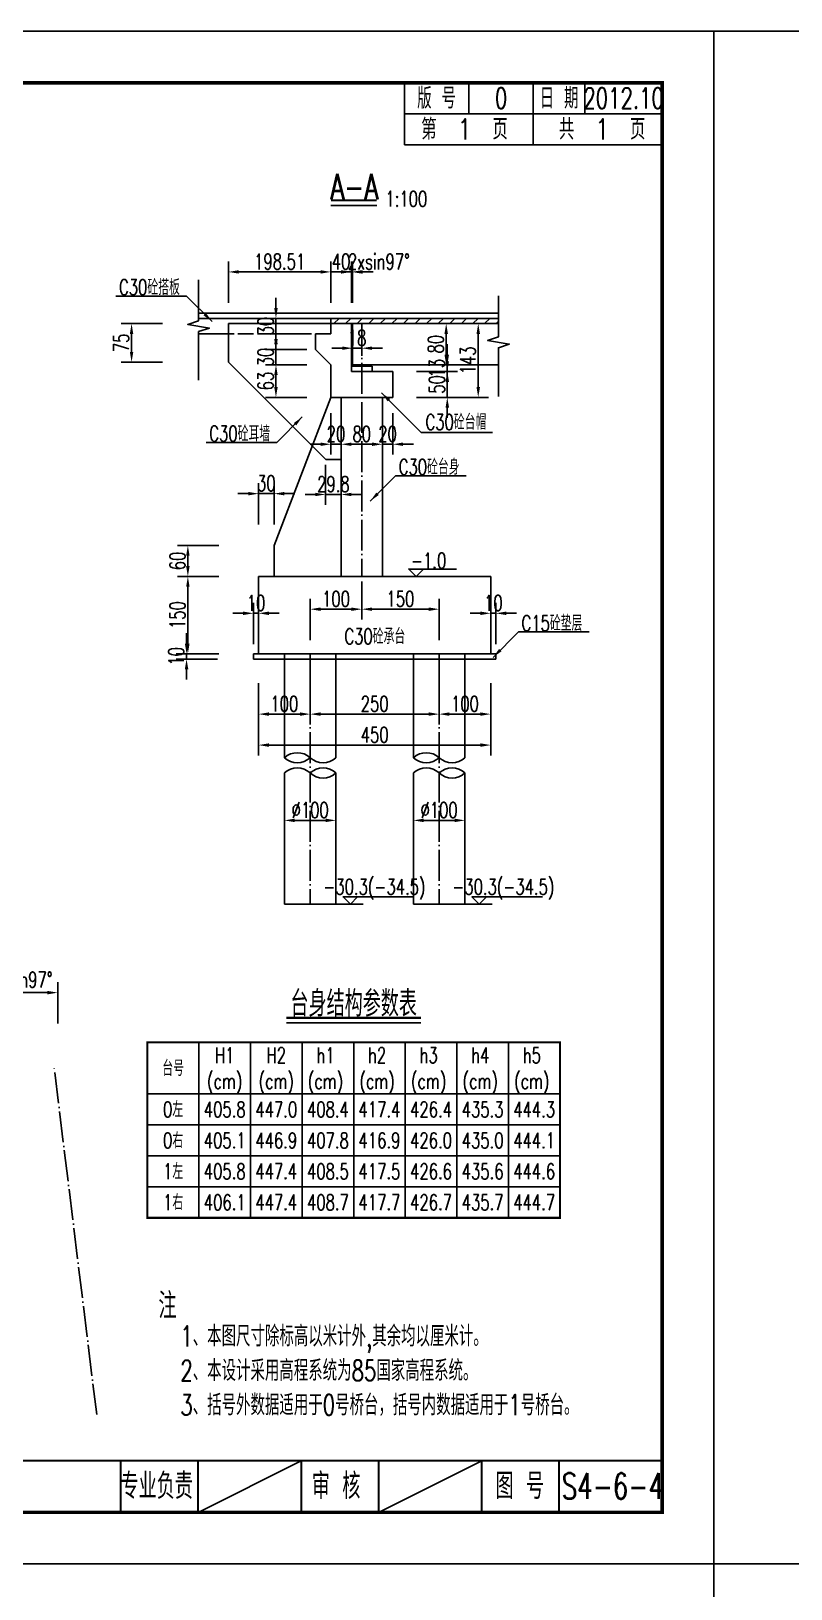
# Model space of a CAD drawing. Header units: millimetres. Extents: x -51 to 12129, y -1309 to -715.
# Drawn here: x 1077 to 1224.3, y -1016.5 to -714.7 of the extents above; entities that cross this region are included whole.
import ezdxf
from ezdxf.enums import TextEntityAlignment as Align

# ---------------------------------------------------------------- set-up
doc = ezdxf.new("R2010")
doc.units = ezdxf.units.MM
doc.header["$LTSCALE"] = 0.25
doc.linetypes.add('ACAD_ISO02W100', pattern=[15, 12, -3])
doc.linetypes.add('ACAD_ISO04W100', pattern=[30, 24, -3, 0, -3])
for name, color, linetype in [('中心线', 3, 'ACAD_ISO04W100'), ('图框', 7, 'Continuous'), ('填充', 8, 'Continuous'), ('文字', 7, 'Continuous'), ('文字字符', 7, 'Continuous'), ('标注', 4, 'Continuous'), ('次轮廓线', 7, 'Continuous'), ('粗虚线', 1, 'Continuous'), ('轮廓线', 1, 'Continuous')]:
    doc.layers.add(name, color=color, linetype=linetype)
doc.styles.get("Standard").update_dxf_attribs({"font": 'simplex1.shx', "width": 0.7, "bigfont": 'hztxt.shx'})
doc.dimstyles.get("Standard").update_dxf_attribs({"dimscale": 0, "dimtxt": 3, "dimasz": 2, "dimexe": 1, "dimexo": 1, "dimgap": 0.5, "dimtad": 1, "dimdec": 1, "dimzin": 9, "dimdsep": 46, "dimtxsty": 'Standard', "dimcen": 0.5, "dimclrd": 256, "dimclre": 256, "dimclrt": 256, "dimadec": 1, "dimazin": 2, "dimtfac": 1, "dimtdec": 1, "dimtix": 1, "dimtmove": 2, "dimatfit": 3, "dimfxl": 0, "dimtolj": 1, "dimtzin": 0, "dimlwd": -1, "dimlwe": -1, "dimarcsym": 0})
doc.dimstyles.new('比例1：100', dxfattribs={"dimtxt": 3, "dimasz": 2, "dimexe": 2, "dimexo": 1, "dimgap": 0.5, "dimtad": 1, "dimlfac": 10, "dimzin": 13, "dimdsep": 46, "dimtxsty": 'Standard', "dimcen": -0.09, "dimclrd": 256, "dimclre": 256, "dimclrt": 7, "dimaunit": 1, "dimadec": 0, "dimazin": 2, "dimtfac": 0.0005, "dimtix": 1, "dimtmove": 2, "dimatfit": 3, "dimfxl": 0, "dimtolj": 1, "dimtzin": 13, "dimarcsym": 0})
doc.dimstyles.new('比例1：150', dxfattribs={"dimtxt": 3, "dimasz": 2, "dimexe": 2, "dimexo": 1, "dimgap": 0.5, "dimtad": 1, "dimlfac": 15, "dimzin": 13, "dimdsep": 46, "dimtxsty": 'Standard', "dimcen": -0.09, "dimclrd": 256, "dimclre": 256, "dimclrt": 7, "dimaunit": 1, "dimadec": 0, "dimazin": 2, "dimtfac": 0.0005, "dimtix": 1, "dimtmove": 2, "dimatfit": 3, "dimfxl": 0, "dimtolj": 1, "dimtzin": 13, "dimarcsym": 0})

# ---------------------------------------------------------------- blocks, each defined once
blk = doc.blocks.new('*D266')
at = {"layer": 'Defpoints', "color": 0}
for p in [(1126.07, -858.39), (1136.07, -858.39), (1136.07, -867.58)]:
    blk.add_point(p, dxfattribs=at)
at = {"layer": '标注', "lineweight": -2}
for p, q in [((1126.07, -861.58), (1126.07, -869.58)), ((1136.07, -861.58), (1136.07, -869.58)), ((1128.07, -867.58), (1134.07, -867.58))]:
    blk.add_line(p, q, dxfattribs=at)
at = {"layer": '标注'}
for points in [[(1128.07, -867.24), (1128.07, -867.91), (1126.07, -867.58)], [(1134.07, -867.24), (1134.07, -867.91), (1136.07, -867.58)]]:
    blk.add_solid(points, dxfattribs=at)
at = {"layer": '标注', "color": 7, "insert": (1131.07, -865.58), "char_height": 3, "attachment_point": 5}
blk.add_mtext('\\A1;%%C100', dxfattribs=at)
blk = doc.blocks.new('*D267')
at = {"layer": 'Defpoints', "color": 0}
for p in [(1151.07, -858.39), (1161.07, -858.39), (1161.07, -867.58)]:
    blk.add_point(p, dxfattribs=at)
at = {"layer": '标注', "lineweight": -2}
for p, q in [((1151.07, -861.58), (1151.07, -869.58)), ((1161.07, -861.58), (1161.07, -869.58)), ((1153.07, -867.58), (1159.07, -867.58))]:
    blk.add_line(p, q, dxfattribs=at)
at = {"layer": '标注'}
for points in [[(1153.07, -867.24), (1153.07, -867.91), (1151.07, -867.58)], [(1159.07, -867.24), (1159.07, -867.91), (1161.07, -867.58)]]:
    blk.add_solid(points, dxfattribs=at)
at = {"layer": '标注', "color": 7, "insert": (1156.07, -865.58), "char_height": 3, "attachment_point": 5}
blk.add_mtext('\\A1;%%C100', dxfattribs=at)
blk = doc.blocks.new('*D286')
at = {"layer": 'Defpoints', "color": 0}
for p in [(1096.44, -771.31), (1115.22, -771.31), (1115.22, -778.81)]:
    blk.add_point(p, dxfattribs=at)
at = {"layer": '标注', "lineweight": -2}
for p, q in [((1102.44, -771.31), (1094.44, -771.31)), ((1096.44, -776.81), (1096.44, -773.31)), ((1102.44, -778.81), (1094.44, -778.81))]:
    blk.add_line(p, q, dxfattribs=at)
at = {"layer": '标注'}
for points in [[(1096.11, -773.31), (1096.77, -773.31), (1096.44, -771.31)], [(1096.11, -776.81), (1096.77, -776.81), (1096.44, -778.81)]]:
    blk.add_solid(points, dxfattribs=at)
at = {"layer": '标注', "color": 7, "insert": (1094.44, -775.06), "char_height": 3, "attachment_point": 5, "rotation": 90}
blk.add_mtext('\\A1;75', dxfattribs=at)
blk = doc.blocks.new('*D287')
at = {"layer": 'Defpoints', "color": 0}
for p in [(1137.07, -785.61), (1145.07, -785.61), (1145.07, -794.7)]:
    blk.add_point(p, dxfattribs=at)
at = {"layer": '标注', "lineweight": -2}
for p, q in [((1137.07, -788.7), (1137.07, -796.7)), ((1145.07, -788.7), (1145.07, -796.7)), ((1139.07, -794.7), (1143.07, -794.7))]:
    blk.add_line(p, q, dxfattribs=at)
at = {"layer": '标注'}
for points in [[(1139.07, -794.36), (1139.07, -795.03), (1137.07, -794.7)], [(1143.07, -794.36), (1143.07, -795.03), (1145.07, -794.7)]]:
    blk.add_solid(points, dxfattribs=at)
at = {"layer": '标注', "color": 7, "insert": (1141.07, -792.7), "char_height": 3, "attachment_point": 5}
blk.add_mtext('\\A1;80', dxfattribs=at)
blk = doc.blocks.new('*D288')
at = {"layer": 'Defpoints', "color": 0}
for p in [(1145.07, -785.61), (1147.07, -785.61), (1147.07, -794.7)]:
    blk.add_point(p, dxfattribs=at)
at = {"layer": '标注', "lineweight": -2}
for p, q in [((1145.07, -788.7), (1145.07, -796.7)), ((1147.07, -788.7), (1147.07, -796.7)), ((1143.07, -794.7), (1141.07, -794.7)), ((1145.07, -794.7), (1147.07, -794.7)), ((1149.07, -794.7), (1151.07, -794.7))]:
    blk.add_line(p, q, dxfattribs=at)
at = {"layer": '标注'}
for points in [[(1143.07, -794.36), (1143.07, -795.03), (1145.07, -794.7)], [(1149.07, -794.36), (1149.07, -795.03), (1147.07, -794.7)]]:
    blk.add_solid(points, dxfattribs=at)
at = {"layer": '标注', "color": 7, "insert": (1146.07, -792.7), "char_height": 3, "attachment_point": 5}
blk.add_mtext('\\A1;20', dxfattribs=at)
blk = doc.blocks.new('*D289')
at = {"layer": 'Defpoints', "color": 0}
for p in [(1135.07, -785.61), (1137.07, -785.61), (1135.07, -794.7)]:
    blk.add_point(p, dxfattribs=at)
at = {"layer": '标注', "lineweight": -2}
for p, q in [((1135.07, -788.7), (1135.07, -796.7)), ((1137.07, -788.7), (1137.07, -796.7)), ((1133.07, -794.7), (1131.07, -794.7)), ((1137.07, -794.7), (1135.07, -794.7)), ((1139.07, -794.7), (1141.07, -794.7))]:
    blk.add_line(p, q, dxfattribs=at)
at = {"layer": '标注'}
for points in [[(1133.07, -794.36), (1133.07, -795.03), (1135.07, -794.7)], [(1139.07, -794.36), (1139.07, -795.03), (1137.07, -794.7)]]:
    blk.add_solid(points, dxfattribs=at)
at = {"layer": '标注', "color": 7, "insert": (1136.07, -792.7), "char_height": 3, "attachment_point": 5}
blk.add_mtext('\\A1;20', dxfattribs=at)
blk = doc.blocks.new('*D290')
at = {"layer": 'Defpoints', "color": 0}
for p in [(1134.07, -797.66), (1137.07, -797.66), (1137.07, -804.43)]:
    blk.add_point(p, dxfattribs=at)
at = {"layer": '标注', "lineweight": -2}
for p, q in [((1134.07, -798.66), (1134.07, -806.43)), ((1137.07, -798.66), (1137.07, -806.43)), ((1132.07, -804.43), (1130.07, -804.43)), ((1134.07, -804.43), (1137.07, -804.43)), ((1139.07, -804.43), (1141.07, -804.43))]:
    blk.add_line(p, q, dxfattribs=at)
at = {"layer": '标注'}
for points in [[(1132.07, -804.1), (1132.07, -804.76), (1134.07, -804.43)], [(1139.07, -804.1), (1139.07, -804.76), (1137.07, -804.43)]]:
    blk.add_solid(points, dxfattribs=at)
at = {"layer": '标注', "color": 7, "insert": (1135.57, -802.43), "char_height": 3, "attachment_point": 5}
blk.add_mtext('\\A1;29.8', dxfattribs=at)
blk = doc.blocks.new('*D291')
at = {"layer": 'Defpoints', "color": 0}
for p in [(1147.07, -780.61), (1157.65, -780.61), (1147.07, -785.61)]:
    blk.add_point(p, dxfattribs=at)
at = {"layer": '标注', "lineweight": -2}
for p, q in [((1157.65, -778.61), (1157.65, -776.61)), ((1151.65, -780.61), (1159.65, -780.61)), ((1157.65, -785.61), (1157.65, -780.61)), ((1151.65, -785.61), (1159.65, -785.61)), ((1157.65, -787.61), (1157.65, -789.61))]:
    blk.add_line(p, q, dxfattribs=at)
at = {"layer": '标注'}
for points in [[(1157.32, -778.61), (1157.99, -778.61), (1157.65, -780.61)], [(1157.32, -787.61), (1157.99, -787.61), (1157.65, -785.61)]]:
    blk.add_solid(points, dxfattribs=at)
at = {"layer": '标注', "color": 7, "insert": (1155.65, -783.11), "char_height": 3, "attachment_point": 5, "rotation": 90}
blk.add_mtext('\\A1;50', dxfattribs=at)
blk = doc.blocks.new('*D292')
at = {"layer": 'Defpoints', "color": 0}
for p in [(1139.27, -771.31), (1163.65, -771.31), (1147.07, -785.61)]:
    blk.add_point(p, dxfattribs=at)
at = {"layer": '标注', "lineweight": -2}
for p, q in [((1157.65, -771.31), (1165.65, -771.31)), ((1163.65, -783.61), (1163.65, -773.31)), ((1157.65, -785.61), (1165.65, -785.61))]:
    blk.add_line(p, q, dxfattribs=at)
at = {"layer": '标注'}
for points in [[(1163.32, -773.31), (1163.99, -773.31), (1163.65, -771.31)], [(1163.32, -783.61), (1163.99, -783.61), (1163.65, -785.61)]]:
    blk.add_solid(points, dxfattribs=at)
at = {"layer": '标注', "color": 7, "insert": (1161.65, -778.46), "char_height": 3, "attachment_point": 5, "rotation": 90}
blk.add_mtext('\\A1;143', dxfattribs=at)
blk = doc.blocks.new('*D268')
at = {"layer": 'Defpoints', "color": 0}
for p in [(1141.07, -779.31), (1147.07, -780.61), (1157.65, -779.31)]:
    blk.add_point(p, dxfattribs=at)
at = {"layer": '标注', "lineweight": -2}
for p, q in [((1157.65, -777.31), (1157.65, -775.31)), ((1151.65, -779.31), (1159.65, -779.31)), ((1151.65, -780.61), (1159.65, -780.61)), ((1157.65, -780.61), (1157.65, -779.31)), ((1157.65, -782.61), (1157.65, -784.61))]:
    blk.add_line(p, q, dxfattribs=at)
at = {"layer": '标注'}
for points in [[(1157.32, -777.31), (1157.99, -777.31), (1157.65, -779.31)], [(1157.32, -782.61), (1157.99, -782.61), (1157.65, -780.61)]]:
    blk.add_solid(points, dxfattribs=at)
at = {"layer": '标注', "color": 7, "insert": (1155.65, -779.96), "char_height": 3, "attachment_point": 5, "rotation": 90}
blk.add_mtext('\\A1;13', dxfattribs=at)
blk = doc.blocks.new('*D269')
at = {"layer": 'Defpoints', "color": 0}
for p in [(1141.39, -771.31), (1157.44, -771.31), (1147.07, -779.31)]:
    blk.add_point(p, dxfattribs=at)
at = {"layer": '标注', "lineweight": -2}
for p, q in [((1151.44, -771.31), (1159.44, -771.31)), ((1157.44, -777.31), (1157.44, -773.31)), ((1151.44, -779.31), (1159.44, -779.31))]:
    blk.add_line(p, q, dxfattribs=at)
at = {"layer": '标注'}
for points in [[(1157.1, -773.31), (1157.77, -773.31), (1157.44, -771.31)], [(1157.1, -777.31), (1157.77, -777.31), (1157.44, -779.31)]]:
    blk.add_solid(points, dxfattribs=at)
at = {"layer": '标注', "color": 7, "insert": (1155.44, -775.31), "char_height": 3, "attachment_point": 5, "rotation": 90}
blk.add_mtext('\\A1;80', dxfattribs=at)
blk = doc.blocks.new('*D293')
at = {"layer": 'Defpoints', "color": 0}
for p in [(1115.22, -761.31), (1115.22, -771.31), (1135.07, -770.31)]:
    blk.add_point(p, dxfattribs=at)
at = {"layer": '标注', "lineweight": -2}
for p, q in [((1115.22, -767.31), (1115.22, -759.31)), ((1135.07, -767.31), (1135.07, -759.31)), ((1133.07, -761.31), (1117.22, -761.31))]:
    blk.add_line(p, q, dxfattribs=at)
at = {"layer": '标注'}
for points in [[(1117.22, -760.97), (1117.22, -761.64), (1115.22, -761.31)], [(1133.07, -760.97), (1133.07, -761.64), (1135.07, -761.31)]]:
    blk.add_solid(points, dxfattribs=at)
at = {"layer": '标注', "color": 7, "insert": (1125.15, -759.31), "char_height": 3, "attachment_point": 5}
blk.add_mtext('\\A1;198.51', dxfattribs=at)
blk = doc.blocks.new('*D294')
at = {"layer": 'Defpoints', "color": 0}
for p in [(1139.07, -761.31), (1135.07, -771.31), (1139.07, -771.31)]:
    blk.add_point(p, dxfattribs=at)
at = {"layer": '标注', "lineweight": -2}
for p, q in [((1135.07, -767.31), (1135.07, -759.31)), ((1139.07, -767.31), (1139.07, -759.31)), ((1133.07, -761.31), (1131.07, -761.31)), ((1135.07, -761.31), (1139.07, -761.31)), ((1141.07, -761.31), (1143.07, -761.31))]:
    blk.add_line(p, q, dxfattribs=at)
at = {"layer": '标注'}
for points in [[(1133.07, -760.97), (1133.07, -761.64), (1135.07, -761.31)], [(1141.07, -760.97), (1141.07, -761.64), (1139.07, -761.31)]]:
    blk.add_solid(points, dxfattribs=at)
at = {"layer": '标注', "color": 7, "insert": (1137.07, -759.31), "char_height": 3, "attachment_point": 5}
blk.add_mtext('\\A1;40', dxfattribs=at)
blk = doc.blocks.new('*D270')
at = {"layer": 'Defpoints', "color": 0}
for p in [(1139.27, -761.31), (1139.07, -771.31), (1139.27, -771.31)]:
    blk.add_point(p, dxfattribs=at)
at = {"layer": '标注', "lineweight": -2}
for p, q in [((1139.07, -767.31), (1139.07, -759.31)), ((1139.27, -767.31), (1139.27, -759.31)), ((1137.07, -761.31), (1135.07, -761.31)), ((1139.07, -761.31), (1139.27, -761.31)), ((1141.27, -761.31), (1143.27, -761.31))]:
    blk.add_line(p, q, dxfattribs=at)
at = {"layer": '标注'}
for points in [[(1137.07, -760.97), (1137.07, -761.64), (1139.07, -761.31)], [(1141.27, -760.97), (1141.27, -761.64), (1139.27, -761.31)]]:
    blk.add_solid(points, dxfattribs=at)
at = {"layer": '标注', "color": 7, "insert": (1144.37, -759.31), "char_height": 3, "attachment_point": 5}
blk.add_mtext('\\A1;2xsin97%%D', dxfattribs=at)
blk = doc.blocks.new('*D271')
at = {"layer": 'Defpoints', "color": 0}
for p in [(1139.27, -771.31), (1141.07, -776.09), (1141.07, -785.61)]:
    blk.add_point(p, dxfattribs=at)
at = {"layer": '标注', "lineweight": -2}
for p, q in [((1139.27, -774.59), (1139.27, -778.09)), ((1141.07, -777.59), (1141.07, -774.09)), ((1137.27, -776.09), (1135.27, -776.09)), ((1139.27, -776.09), (1141.07, -776.09)), ((1143.07, -776.09), (1145.07, -776.09))]:
    blk.add_line(p, q, dxfattribs=at)
at = {"layer": '标注'}
for points in [[(1137.27, -775.75), (1137.27, -776.42), (1139.27, -776.09)], [(1143.07, -775.75), (1143.07, -776.42), (1141.07, -776.09)]]:
    blk.add_solid(points, dxfattribs=at)
at = {"layer": '标注', "color": 7, "insert": (1140.17, -774.09), "char_height": 3, "attachment_point": 5}
blk.add_mtext('\\A1;18', dxfattribs=at)
blk = doc.blocks.new('*D295')
at = {"layer": 'Defpoints', "color": 0}
for p in [(1135.07, -770.31), (1124.43, -773.31), (1135.07, -773.31)]:
    blk.add_point(p, dxfattribs=at)
at = {"layer": '标注', "lineweight": -2}
for p, q in [((1124.43, -768.31), (1124.43, -766.31)), ((1130.43, -770.31), (1122.43, -770.31)), ((1124.43, -770.31), (1124.43, -773.31)), ((1130.43, -773.31), (1122.43, -773.31)), ((1124.43, -775.31), (1124.43, -777.31))]:
    blk.add_line(p, q, dxfattribs=at)
at = {"layer": '标注'}
for points in [[(1124.1, -768.31), (1124.77, -768.31), (1124.43, -770.31)], [(1124.1, -775.31), (1124.77, -775.31), (1124.43, -773.31)]]:
    blk.add_solid(points, dxfattribs=at)
at = {"layer": '标注', "color": 7, "insert": (1122.43, -771.81), "char_height": 3, "attachment_point": 5, "rotation": 90}
blk.add_mtext('\\A1;30', dxfattribs=at)
blk = doc.blocks.new('*D296')
at = {"layer": 'Defpoints', "color": 0}
for p in [(1132.07, -776.31), (1124.43, -779.31), (1135.07, -779.31)]:
    blk.add_point(p, dxfattribs=at)
at = {"layer": '标注', "lineweight": -2}
for p, q in [((1124.43, -774.31), (1124.43, -772.31)), ((1130.43, -776.31), (1122.43, -776.31)), ((1124.43, -776.31), (1124.43, -779.31)), ((1130.43, -779.31), (1122.43, -779.31)), ((1124.43, -781.31), (1124.43, -783.31))]:
    blk.add_line(p, q, dxfattribs=at)
at = {"layer": '标注'}
for points in [[(1124.1, -774.31), (1124.77, -774.31), (1124.43, -776.31)], [(1124.1, -781.31), (1124.77, -781.31), (1124.43, -779.31)]]:
    blk.add_solid(points, dxfattribs=at)
at = {"layer": '标注', "color": 7, "insert": (1122.43, -777.81), "char_height": 3, "attachment_point": 5, "rotation": 90}
blk.add_mtext('\\A1;30', dxfattribs=at)
blk = doc.blocks.new('*D272')
at = {"layer": 'Defpoints', "color": 0}
for p in [(1135.07, -779.31), (1124.43, -785.61), (1135.07, -785.61)]:
    blk.add_point(p, dxfattribs=at)
at = {"layer": '标注', "lineweight": -2}
for p, q in [((1130.43, -779.31), (1122.43, -779.31)), ((1124.43, -781.31), (1124.43, -783.61)), ((1130.43, -785.61), (1122.43, -785.61))]:
    blk.add_line(p, q, dxfattribs=at)
at = {"layer": '标注'}
for points in [[(1124.1, -781.31), (1124.77, -781.31), (1124.43, -779.31)], [(1124.1, -783.61), (1124.77, -783.61), (1124.43, -785.61)]]:
    blk.add_solid(points, dxfattribs=at)
at = {"layer": '标注', "color": 7, "insert": (1122.43, -782.46), "char_height": 3, "attachment_point": 5, "rotation": 90}
blk.add_mtext('\\A1;63', dxfattribs=at)
blk = doc.blocks.new('*D297')
at = {"layer": 'Defpoints', "color": 0}
for p in [(1121.07, -820.31), (1107.35, -835.31), (1121.07, -835.31)]:
    blk.add_point(p, dxfattribs=at)
at = {"layer": '标注', "lineweight": -2}
for p, q in [((1113.35, -820.31), (1105.35, -820.31)), ((1107.35, -822.31), (1107.35, -833.31)), ((1113.35, -835.31), (1105.35, -835.31))]:
    blk.add_line(p, q, dxfattribs=at)
at = {"layer": '标注'}
for points in [[(1107.02, -822.31), (1107.69, -822.31), (1107.35, -820.31)], [(1107.02, -833.31), (1107.69, -833.31), (1107.35, -835.31)]]:
    blk.add_solid(points, dxfattribs=at)
at = {"layer": '标注', "color": 7, "insert": (1105.35, -827.81), "char_height": 3, "attachment_point": 5, "rotation": 90}
blk.add_mtext('\\A1;150', dxfattribs=at)
blk = doc.blocks.new('*D273')
at = {"layer": 'Defpoints', "color": 0}
for p in [(1121.07, -835.31), (1107.1, -836.31), (1120.07, -836.31)]:
    blk.add_point(p, dxfattribs=at)
at = {"layer": '标注', "lineweight": -2}
for p, q in [((1107.1, -833.31), (1107.1, -831.31)), ((1113.1, -835.31), (1105.1, -835.31)), ((1107.1, -835.31), (1107.1, -836.31)), ((1113.1, -836.31), (1105.1, -836.31)), ((1107.1, -838.31), (1107.1, -840.31))]:
    blk.add_line(p, q, dxfattribs=at)
at = {"layer": '标注'}
for points in [[(1106.77, -833.31), (1107.44, -833.31), (1107.1, -835.31)], [(1106.77, -838.31), (1107.44, -838.31), (1107.1, -836.31)]]:
    blk.add_solid(points, dxfattribs=at)
at = {"layer": '标注', "color": 7, "insert": (1105.1, -835.81), "char_height": 3, "attachment_point": 5, "rotation": 90}
blk.add_mtext('\\A1;10', dxfattribs=at)
blk = doc.blocks.new('*D298')
at = {"layer": 'Defpoints', "color": 0}
for p in [(1120.07, -827.45), (1120.07, -835.31), (1121.07, -835.31)]:
    blk.add_point(p, dxfattribs=at)
at = {"layer": '标注', "lineweight": -2}
for p, q in [((1120.07, -833.45), (1120.07, -825.45)), ((1121.07, -833.45), (1121.07, -825.45)), ((1118.07, -827.45), (1116.07, -827.45)), ((1121.07, -827.45), (1120.07, -827.45)), ((1123.07, -827.45), (1125.07, -827.45))]:
    blk.add_line(p, q, dxfattribs=at)
at = {"layer": '标注'}
for points in [[(1118.07, -827.12), (1118.07, -827.79), (1120.07, -827.45)], [(1123.07, -827.12), (1123.07, -827.79), (1121.07, -827.45)]]:
    blk.add_solid(points, dxfattribs=at)
at = {"layer": '标注', "color": 7, "insert": (1120.57, -825.45), "char_height": 3, "attachment_point": 5}
blk.add_mtext('\\A1;10', dxfattribs=at)
blk = doc.blocks.new('*D274')
at = {"layer": 'Defpoints', "color": 0}
for p in [(1167.07, -827.45), (1166.07, -835.31), (1167.07, -835.31)]:
    blk.add_point(p, dxfattribs=at)
at = {"layer": '标注', "lineweight": -2}
for p, q in [((1166.07, -833.45), (1166.07, -825.45)), ((1167.07, -833.45), (1167.07, -825.45)), ((1164.07, -827.45), (1162.07, -827.45)), ((1166.07, -827.45), (1167.07, -827.45)), ((1169.07, -827.45), (1171.07, -827.45))]:
    blk.add_line(p, q, dxfattribs=at)
at = {"layer": '标注'}
for points in [[(1164.07, -827.12), (1164.07, -827.79), (1166.07, -827.45)], [(1169.07, -827.12), (1169.07, -827.79), (1167.07, -827.45)]]:
    blk.add_solid(points, dxfattribs=at)
at = {"layer": '标注', "color": 7, "insert": (1166.57, -825.45), "char_height": 3, "attachment_point": 5}
blk.add_mtext('\\A1;10', dxfattribs=at)
blk = doc.blocks.new('*D299')
at = {"layer": 'Defpoints', "color": 0}
for p in [(1121.07, -835.31), (1131.07, -835.31), (1131.07, -846.99)]:
    blk.add_point(p, dxfattribs=at)
at = {"layer": '标注', "lineweight": -2}
for p, q in [((1121.07, -840.99), (1121.07, -848.99)), ((1131.07, -840.99), (1131.07, -848.99)), ((1123.07, -846.99), (1129.07, -846.99))]:
    blk.add_line(p, q, dxfattribs=at)
at = {"layer": '标注'}
for points in [[(1123.07, -846.65), (1123.07, -847.32), (1121.07, -846.99)], [(1129.07, -846.65), (1129.07, -847.32), (1131.07, -846.99)]]:
    blk.add_solid(points, dxfattribs=at)
at = {"layer": '标注', "color": 7, "insert": (1126.07, -844.99), "char_height": 3, "attachment_point": 5}
blk.add_mtext('\\A1;100', dxfattribs=at)
blk = doc.blocks.new('*D275')
at = {"layer": 'Defpoints', "color": 0}
for p in [(1131.07, -835.21), (1156.07, -835.21), (1156.07, -846.99)]:
    blk.add_point(p, dxfattribs=at)
at = {"layer": '标注', "lineweight": -2}
for p, q in [((1131.07, -840.99), (1131.07, -848.99)), ((1156.07, -840.99), (1156.07, -848.99)), ((1133.07, -846.99), (1154.07, -846.99))]:
    blk.add_line(p, q, dxfattribs=at)
at = {"layer": '标注'}
for points in [[(1133.07, -846.65), (1133.07, -847.32), (1131.07, -846.99)], [(1154.07, -846.65), (1154.07, -847.32), (1156.07, -846.99)]]:
    blk.add_solid(points, dxfattribs=at)
at = {"layer": '标注', "color": 7, "insert": (1143.57, -844.99), "char_height": 3, "attachment_point": 5}
blk.add_mtext('\\A1;250', dxfattribs=at)
blk = doc.blocks.new('*D276')
at = {"layer": 'Defpoints', "color": 0}
for p in [(1156.07, -835.21), (1166.07, -835.21), (1166.07, -846.99)]:
    blk.add_point(p, dxfattribs=at)
at = {"layer": '标注', "lineweight": -2}
for p, q in [((1156.07, -840.99), (1156.07, -848.99)), ((1166.07, -840.99), (1166.07, -848.99)), ((1158.07, -846.99), (1164.07, -846.99))]:
    blk.add_line(p, q, dxfattribs=at)
at = {"layer": '标注'}
for points in [[(1158.07, -846.65), (1158.07, -847.32), (1156.07, -846.99)], [(1164.07, -846.65), (1164.07, -847.32), (1166.07, -846.99)]]:
    blk.add_solid(points, dxfattribs=at)
at = {"layer": '标注', "color": 7, "insert": (1161.07, -844.99), "char_height": 3, "attachment_point": 5}
blk.add_mtext('\\A1;100', dxfattribs=at)
blk = doc.blocks.new('*D277')
at = {"layer": 'Defpoints', "color": 0}
for p in [(1121.07, -835.31), (1166.07, -835.31), (1166.07, -852.99)]:
    blk.add_point(p, dxfattribs=at)
at = {"layer": '标注', "lineweight": -2}
for p, q in [((1121.07, -846.99), (1121.07, -854.99)), ((1166.07, -846.99), (1166.07, -854.99)), ((1123.07, -852.99), (1164.07, -852.99))]:
    blk.add_line(p, q, dxfattribs=at)
at = {"layer": '标注'}
for points in [[(1123.07, -852.65), (1123.07, -853.32), (1121.07, -852.99)], [(1164.07, -852.65), (1164.07, -853.32), (1166.07, -852.99)]]:
    blk.add_solid(points, dxfattribs=at)
at = {"layer": '标注', "color": 7, "insert": (1143.57, -850.99), "char_height": 3, "attachment_point": 5}
blk.add_mtext('\\A1;450', dxfattribs=at)
blk = doc.blocks.new('*D261')
at = {"layer": 'Defpoints', "color": 0}
for p in [(1141.07, -820.31), (1141.07, -826.66), (1131.07, -835.21)]:
    blk.add_point(p, dxfattribs=at)
at = {"layer": '标注', "lineweight": -2}
for p, q in [((1141.07, -821.31), (1141.07, -828.66)), ((1131.07, -832.66), (1131.07, -824.66)), ((1133.07, -826.66), (1139.07, -826.66))]:
    blk.add_line(p, q, dxfattribs=at)
at = {"layer": '标注'}
for points in [[(1133.07, -826.33), (1133.07, -826.99), (1131.07, -826.66)], [(1139.07, -826.33), (1139.07, -826.99), (1141.07, -826.66)]]:
    blk.add_solid(points, dxfattribs=at)
at = {"layer": '标注', "color": 7, "insert": (1136.07, -824.66), "char_height": 3, "attachment_point": 5}
blk.add_mtext('\\A1;100', dxfattribs=at)
blk = doc.blocks.new('*D262')
at = {"layer": 'Defpoints', "color": 0}
for p in [(1141.07, -820.31), (1156.07, -826.66), (1156.07, -835.21)]:
    blk.add_point(p, dxfattribs=at)
at = {"layer": '标注', "lineweight": -2}
for p, q in [((1141.07, -821.31), (1141.07, -828.66)), ((1143.07, -826.66), (1154.07, -826.66)), ((1156.07, -832.66), (1156.07, -824.66))]:
    blk.add_line(p, q, dxfattribs=at)
at = {"layer": '标注'}
for points in [[(1143.07, -826.33), (1143.07, -826.99), (1141.07, -826.66)], [(1154.07, -826.33), (1154.07, -826.99), (1156.07, -826.66)]]:
    blk.add_solid(points, dxfattribs=at)
at = {"layer": '标注', "color": 7, "insert": (1148.57, -824.66), "char_height": 3, "attachment_point": 5}
blk.add_mtext('\\A1;150', dxfattribs=at)
blk = doc.blocks.new('*D790')
at = {"layer": 'Defpoints', "color": 0}
for p in [(1064.01, -900.95), (1082.14, -915.22), (1064.01, -969.57)]:
    blk.add_point(p, dxfattribs=at)
at = {"layer": '标注', "lineweight": -2}
for p, q in [((1064.01, -906.95), (1064.01, -898.95)), ((1082.14, -906.95), (1082.14, -898.95)), ((1080.14, -900.95), (1066.01, -900.95))]:
    blk.add_line(p, q, dxfattribs=at)
at = {"layer": '标注'}
for points in [[(1066.01, -900.62), (1066.01, -901.29), (1064.01, -900.95)], [(1080.14, -900.62), (1080.14, -901.29), (1082.14, -900.95)]]:
    blk.add_solid(points, dxfattribs=at)
at = {"layer": '标注', "color": 7, "insert": (1073.07, -898.95), "char_height": 3, "attachment_point": 5}
blk.add_mtext('\\A1;180/sin97%%D', dxfattribs=at)
blk = doc.blocks.new('*D842')
at = {"layer": 'Defpoints', "color": 0}
for p in [(1124.07, -814.31), (1107.35, -820.31), (1124.07, -820.31)]:
    blk.add_point(p, dxfattribs=at)
at = {"layer": '标注', "lineweight": -2}
for p, q in [((1113.35, -814.31), (1105.35, -814.31)), ((1107.35, -816.31), (1107.35, -818.31)), ((1113.35, -820.31), (1105.35, -820.31))]:
    blk.add_line(p, q, dxfattribs=at)
at = {"layer": '标注'}
for points in [[(1107.02, -816.31), (1107.69, -816.31), (1107.35, -814.31)], [(1107.02, -818.31), (1107.69, -818.31), (1107.35, -820.31)]]:
    blk.add_solid(points, dxfattribs=at)
at = {"layer": '标注', "color": 7, "insert": (1105.35, -817.31), "char_height": 3, "attachment_point": 5, "rotation": 90}
blk.add_mtext('\\A1;60', dxfattribs=at)
blk = doc.blocks.new('*D843')
at = {"layer": 'Defpoints', "color": 0}
for p in [(1124.07, -804.27), (1121.07, -820.31), (1124.07, -844.43)]:
    blk.add_point(p, dxfattribs=at)
at = {"layer": '标注', "lineweight": -2}
for p, q in [((1121.07, -810.27), (1121.07, -802.27)), ((1124.07, -810.27), (1124.07, -802.27)), ((1119.07, -804.27), (1117.07, -804.27)), ((1121.07, -804.27), (1124.07, -804.27)), ((1126.07, -804.27), (1128.07, -804.27))]:
    blk.add_line(p, q, dxfattribs=at)
at = {"layer": '标注'}
for points in [[(1119.07, -803.94), (1119.07, -804.61), (1121.07, -804.27)], [(1126.07, -803.94), (1126.07, -804.61), (1124.07, -804.27)]]:
    blk.add_solid(points, dxfattribs=at)
at = {"layer": '标注', "color": 7, "insert": (1122.57, -802.27), "char_height": 3, "attachment_point": 5}
blk.add_mtext('\\A1;30', dxfattribs=at)
blk = doc.blocks.new('series')
at = {"width": 0.75}
for tag, height, p in [('页码', 4, (-35, -19)), ('图名', 5, (-220, -282)), ('图号', 5, (-20, -282))]:
    blk.add_attdef(tag, text='', height=height, dxfattribs=at).set_placement(p, align=Align.MIDDLE_CENTER)
blk = doc.blocks.new('123')
at = {"layer": '图框', "color": 2}
blk.add_lwpolyline([(369.33, -1011.65), (369.33, -714.65), (-50.67, -714.65), (-50.67, -1011.65)], close=True, dxfattribs=at)

msp = doc.modelspace()

# ---------------------------------------------------------------- hatches: boundary and pattern name
at = {"layer": '填充'}
h = msp.add_hatch(dxfattribs=at)
h.set_pattern_fill('ANSI31', color=256, scale=0.5, style=0)
h.set_pattern_definition([(45, (353.0342, 132.0785), (-1.122532, 1.122532), [])])
h.paths.add_polyline_path([(1167.55621, -771.31457), (1167.55621, -770.31457), (1135.07308, -770.31457), (1135.07308, -771.31457)])

# ---------------------------------------------------------------- linework, layer by layer
for p, q in [((1153.02085, -818.90036), (1159.40579, -818.90036)), ((1140.26811, -882.39322), (1151.1328, -882.39322)), ((1165.26811, -882.39322), (1176.1328, -882.39322)), ((1126.4735, -906.83748), (1152.53649, -906.83748)), ((1109.50499, -910.59108), (1109.50499, -944.59108)), ((1119.50499, -910.59108), (1119.50499, -944.59108)), ((1129.50499, -910.59108), (1129.50499, -944.59108)), ((1139.50499, -910.59108), (1139.50499, -944.59108)), ((1149.50499, -910.59108), (1149.50499, -944.59108)), ((1159.50499, -910.59108), (1159.50499, -944.59108)), ((1169.50499, -910.59108), (1169.50499, -944.59108)), ((1099.50499, -920.59108), (1179.50499, -920.59108)), ((1099.50499, -926.59108), (1179.50499, -926.59108)), ((1099.50499, -932.59108), (1179.50499, -932.59108)), ((1099.50499, -938.59108), (1179.50499, -938.59108)), ((1109.33091, -1001.65472), (1129.33091, -991.65472)), ((1144.33091, -1001.65472), (1164.33091, -991.65472))]:
    msp.add_line(p, q)
for points, const_width in [([(1199.33091, -724.65472), (819.33091, -724.65472), (819.33091, -1001.65472), (1199.33091, -1001.65472), (1199.33091, -724.65472)], 0.7), ([(1126.4735, -905.83748), (1152.53649, -905.83748)], 0.4), ([(819.33091, -991.65472), (1199.33091, -991.65472)], 0.4), ([(1094.33091, -1001.65472), (1094.33091, -991.65472)], 0.4), ([(1109.33091, -1001.65472), (1109.33091, -991.65472)], 0.4), ([(1129.33091, -1001.65472), (1129.33091, -991.65472)], 0.4), ([(1144.33091, -1001.65472), (1144.33091, -991.65472)], 0.4), ([(1164.33091, -1001.65472), (1164.33091, -991.65472)], 0.4), ([(1179.33091, -1001.65472), (1179.33091, -991.65472)], 0.4)]:
    msp.add_lwpolyline(points, dxfattribs=dict(const_width=const_width))
at = {"ltscale": 2}
for points in [[(1109.41678, -782.29614), (1109.41678, -772.87617), (1111.51678, -772.17617), (1107.31678, -771.47617), (1109.41678, -770.77617), (1109.41678, -762.83587)], [(1167.55621, -785.4245), (1167.55621, -776.00453), (1169.65621, -775.30453), (1165.45621, -774.60453), (1167.55621, -773.90453), (1167.55621, -765.96423)]]:
    msp.add_lwpolyline(points, dxfattribs=at)
at = {"const_width": 0.4}
msp.add_lwpolyline([(1099.50499, -910.59108), (1179.50499, -910.59108), (1179.50499, -944.59108), (1099.50499, -944.59108)], close=True, dxfattribs=at)
at = {"layer": '中心线'}
for p, q in [((1141.07159, -771.31457), (1141.07159, -820.31457)), ((1131.07159, -835.31457), (1131.07159, -883.80744)), ((1156.07159, -835.31457), (1156.07159, -883.80744)), ((1089.68609, -982.71868), (1081.39813, -915.21868))]:
    msp.add_line(p, q, dxfattribs=at)
at = {"layer": '图框', "const_width": 0.4}
msp.add_lwpolyline([(1094.33091, -1001.65472), (1094.33091, -991.65472)], dxfattribs=at)
at = {"layer": '文字'}
msp.add_line((1135.09288, -748.45524), (1143.99023, -748.45524), dxfattribs=at)
at = {"layer": '文字', "const_width": 0.4}
msp.add_lwpolyline([(1135.09288, -747.45524), (1143.99023, -747.45524)], dxfattribs=at)
at = {"layer": '标注'}
for p, q in [((1136.07159, -883.80744), (1141.32105, -883.80744)), ((1161.07159, -883.80744), (1166.32105, -883.80744))]:
    msp.add_line(p, q, dxfattribs=at)
for centre, start, end in [((1128.57159, -858.13095), 47.0529015, 132.9470985), ((1128.57159, -852.75917), 227.0529015, 312.9470985), ((1133.57159, -852.75917), 227.0529015, 312.9470985), ((1153.57159, -858.13095), 47.0529015, 132.9470985), ((1153.57159, -852.75917), 227.0529015, 312.9470985), ((1158.57159, -852.75917), 227.0529015, 312.9470985), ((1128.57159, -861.07996), 47.0529015, 132.9470985), ((1133.57159, -861.07996), 47.0529015, 132.9470985), ((1133.57159, -855.70818), 227.0529015, 312.9470985), ((1153.57159, -861.07996), 47.0529015, 132.9470985), ((1158.57159, -861.07996), 47.0529015, 132.9470985), ((1158.57159, -855.70818), 227.0529015, 312.9470985)]:
    msp.add_arc(centre, 3.66933, start, end, dxfattribs=at)
at = {"layer": '次轮廓线'}
for p, q in [((1149.33091, -736.65472), (1149.33091, -724.65472)), ((1161.83091, -730.65472), (1161.83091, -724.65472)), ((1174.33091, -730.65472), (1174.33091, -724.65472)), ((1184.33091, -730.65472), (1184.33091, -724.65472)), ((1149.33091, -730.65472), (1199.33091, -730.65472)), ((1174.33091, -736.65472), (1174.33091, -730.65472)), ((1149.33091, -736.65472), (1199.33091, -736.65472))]:
    msp.add_line(p, q, dxfattribs=at)
for points in [[(1153.02085, -818.90036), (1150.19243, -818.90036), (1151.60664, -820.31457)], [(1140.26811, -882.39322), (1137.43968, -882.39322), (1138.8539, -883.80744)], [(1165.26811, -882.39322), (1162.43968, -882.39322), (1163.8539, -883.80744)]]:
    msp.add_lwpolyline(points, close=True, dxfattribs=at)
at = {"layer": '粗虚线', "linetype": 'ACAD_ISO02W100'}
msp.add_line((1135.07308, -773.31457), (1115.22208, -773.31457), dxfattribs=at)
at = {"layer": '轮廓线'}
for p, q in [((1109.41678, -769.31457), (1167.55621, -769.31457)), ((1109.41678, -770.31457), (1135.07308, -770.31457)), ((1115.22208, -771.31457), (1115.22208, -778.81457)), ((1115.22208, -771.31457), (1167.55621, -771.31457)), ((1135.07308, -770.31457), (1167.55621, -770.31457)), ((1135.07308, -770.31457), (1135.07308, -773.31457)), ((1135.07308, -771.31457), (1135.07308, -773.31457)), ((1139.07308, -771.31457), (1139.07308, -780.61457)), ((1139.27159, -779.31457), (1139.27159, -771.31457)), ((1115.22208, -773.31457), (1109.41678, -773.31457)), ((1132.07308, -773.31457), (1135.07308, -773.31457)), ((1132.07308, -776.31457), (1132.07308, -773.31457)), ((1135.07308, -779.31457), (1132.07308, -776.31457)), ((1134.07159, -797.66408), (1115.22208, -778.81457)), ((1135.07308, -779.31457), (1135.07308, -785.61457)), ((1139.07308, -779.59457), (1143.07308, -779.59457)), ((1139.07308, -779.59457), (1143.07308, -779.59457)), ((1139.07308, -779.59457), (1143.07308, -779.59457)), ((1139.07308, -780.61457), (1147.07308, -780.61457)), ((1139.27159, -779.31457), (1167.55621, -779.31457)), ((1143.07308, -779.59457), (1143.07308, -780.61457)), ((1147.07308, -780.61457), (1147.07308, -785.61457)), ((1124.07159, -814.31457), (1135.07308, -785.61457)), ((1135.07308, -785.61457), (1147.07308, -785.61457)), ((1137.07159, -785.61457), (1137.07159, -820.31457)), ((1145.07159, -785.61457), (1145.07159, -820.31457)), ((1134.07159, -797.66408), (1137.07159, -797.66408)), ((1124.07159, -814.31457), (1124.07159, -820.31457)), ((1121.07159, -820.31457), (1121.07159, -835.31457)), ((1121.07159, -820.31457), (1166.07159, -820.31457)), ((1166.07159, -820.31457), (1166.07159, -835.31457)), ((1120.07159, -835.31457), (1120.07159, -836.31457)), ((1120.07159, -835.31457), (1167.07159, -835.31457)), ((1126.07159, -835.31457), (1126.07159, -855.44506)), ((1136.07159, -835.31457), (1136.07159, -855.44506)), ((1151.07159, -835.31457), (1151.07159, -855.44506)), ((1161.07159, -835.31457), (1161.07159, -855.44506)), ((1167.07159, -835.31457), (1167.07159, -836.31457)), ((1120.07159, -836.31457), (1167.07159, -836.31457)), ((1126.07159, -883.80744), (1126.07159, -858.39407)), ((1136.07159, -883.80744), (1136.07159, -858.39407)), ((1151.07159, -883.80744), (1151.07159, -858.39407)), ((1161.07159, -883.80744), (1161.07159, -858.39407)), ((1126.07159, -883.80744), (1136.07159, -883.80744)), ((1151.07159, -883.80744), (1161.07159, -883.80744))]:
    msp.add_line(p, q, dxfattribs=at)
msp.add_lwpolyline([(1140.07159, -779.31457), (1142.07159, -779.31457), (1142.07159, -779.59457), (1140.07159, -779.59457)], close=True, dxfattribs=at)

# ---------------------------------------------------------------- block references
ref = msp.add_blockref('series', (1209.33091, -714.65472))
ref.add_attrib('页码', '第  1  页    共  1  页', dxfattribs={"height": 4, "width": 0.75}).set_placement((1174.33091, -733.65472), align=Align.MIDDLE_CENTER)
at = {"layer": '标注'}
for p in [(840, 0), (1260, 0), (840, -297), (1260, -297)]:
    msp.add_blockref('123', p, dxfattribs=at)

# ---------------------------------------------------------------- texts
at = {"width": 0.7}
for s, p in [('C30砼搭板', (1099.90901, -765.7744)), ('C30砼台帽', (1159.31996, -791.89876)), ('C30砼耳墙', (1117.40886, -794.13647)), ('C30砼台身', (1154.13884, -800.59405)), ('C15砼垫层', (1177.94667, -830.86491))]:
    msp.add_text(s, height=3, dxfattribs=at).set_placement(p, align=Align.CENTER)
msp.add_text('台身结构参数表', height=5, dxfattribs=at).set_placement((1139.50516, -902.83748), align=Align.MIDDLE)
for s, height, p in [('台号', 3, (1104.50499, -915.59108)), ('H1', 3, (1114.50499, -913.09108)), ('H2', 3, (1124.50499, -913.09108)), ('h1', 3, (1134.0485, -913.09108)), ('h2', 3, (1144.0485, -913.09108)), ('h3', 3, (1154.0485, -913.09108)), ('h4', 3, (1164.0485, -913.09108)), ('h5', 3, (1174.0485, -913.09108)), ('(cm)', 3, (1114.50499, -918.09108)), ('(cm)', 3, (1124.50499, -918.09108)), ('(cm)', 3, (1134.0485, -918.09108)), ('(cm)', 3, (1144.0485, -918.09108)), ('(cm)', 3, (1154.0485, -918.09108)), ('(cm)', 3, (1164.0485, -918.09108)), ('(cm)', 3, (1174.0485, -918.09108)), ('0左', 3, (1104.50499, -923.59108)), ('405.8', 3, (1114.50499, -923.59108)), ('447.0', 3, (1124.50499, -923.59108)), ('408.4', 3, (1134.50499, -923.59108)), ('417.4', 3, (1144.50499, -923.59108)), ('426.4', 3, (1154.50499, -923.59108)), ('435.3', 3, (1164.50499, -923.59108)), ('444.3', 3, (1174.50499, -923.59108)), ('0右', 3, (1104.50499, -929.59108)), ('405.1', 3, (1114.50499, -929.59108)), ('446.9', 3, (1124.50499, -929.59108)), ('407.8', 3, (1134.50499, -929.59108)), ('416.9', 3, (1144.50499, -929.59108)), ('426.0', 3, (1154.50499, -929.59108)), ('435.0', 3, (1164.50499, -929.59108)), ('444.1', 3, (1174.50499, -929.59108)), ('1左', 3, (1104.50499, -935.59108)), ('405.8', 3, (1114.50499, -935.59108)), ('447.4', 3, (1124.50499, -935.59108)), ('408.5', 3, (1134.50499, -935.59108)), ('417.5', 3, (1144.50499, -935.59108)), ('426.6', 3, (1154.50499, -935.59108)), ('435.6', 3, (1164.50499, -935.59108)), ('444.6', 3, (1174.50499, -935.59108)), ('1右', 3, (1104.50499, -941.59108)), ('406.1', 3, (1114.50499, -941.59108)), ('447.4', 3, (1124.50499, -941.59108)), ('408.7', 3, (1134.50499, -941.59108)), ('417.7', 3, (1144.50499, -941.59108)), ('426.7', 3, (1154.50499, -941.59108)), ('435.7', 3, (1164.50499, -941.59108)), ('444.7', 3, (1174.50499, -941.59108)), ('专业负责', 5, (1101.32114, -996.56013)), ('审 核', 5, (1136.09494, -996.56013)), ('图 号', 5, (1171.71411, -996.56013)), ('S4-6-4', 5, (1189.74536, -996.56014))]:
    msp.add_text(s, height=height, dxfattribs=at).set_placement(p, align=Align.MIDDLE_CENTER)
msp.add_text('注', height=5, dxfattribs=at).set_placement((1101.66045, -964.10737))
at = {"insert": (1105.89497, -965.51664), "char_height": 4, "width": 106.712992, "attachment_point": 1}
msp.add_mtext('1、本图尺寸除标高以米计外,其余均以厘米计。\\P2、本设计采用高程系统为85国家高程系统。\\P3、括号外数据适用于0号桥台，括号内数据适用于1号桥台。', dxfattribs=at)
at = {"layer": '文字', "width": 0.7}
for s, height, p in [('版 号', 4, (1155.58091, -727.65472)), ('0', 4, (1168.08091, -727.65472)), ('日 期', 4, (1179.33091, -727.65472)), ('2012.10', 4, (1191.83091, -727.65472)), ('A-A', 5, (1139.61535, -744.77796)), ('1:100', 3, (1149.70451, -747.15615)), ('-1.0', 3, (1154.02905, -817.25057)), ('-30.3(-34.5)', 3, (1143.5237, -880.44073)), ('-30.3(-34.5)', 3, (1168.5237, -880.44073))]:
    msp.add_text(s, height=height, dxfattribs=at).set_placement(p, align=Align.MIDDLE_CENTER)
at = {"layer": '文字字符', "width": 0.7}
msp.add_text('C30砼承台', height=3, dxfattribs=at).set_placement((1143.60568, -831.75809), align=Align.MIDDLE)

# ---------------------------------------------------------------- dimensions: what is measured, and where the dimension line sits
at = {"layer": '标注'}
for base, p1, p2, picture, middle in [((1115.22208, -761.30751), (1135.07308, -770.31457), (1115.22208, -771.31457), '*D293', (1125.14758, -759.30751)), ((1139.07308, -761.30751), (1135.07308, -771.31457), (1139.07308, -771.31457), '*D294', (1137.07308, -759.30751)), ((1145.07159, -794.69813), (1137.07159, -785.61457), (1145.07159, -785.61457), '*D287', (1141.07159, -792.69813)), ((1124.07159, -804.27312), (1121.07159, -820.31457), (1124.07159, -844.43031), '*D843', (1122.57159, -802.27312)), ((1141.07159, -826.65987), (1131.07159, -835.21015), (1141.07159, -820.31457), '*D261', (1136.07159, -824.65987)), ((1156.07159, -826.65987), (1141.07159, -820.31457), (1156.07159, -835.21015), '*D262', (1148.57159, -824.65987)), ((1120.07159, -827.45396), (1121.07159, -835.31457), (1120.07159, -835.31457), '*D298', (1120.57159, -825.45396)), ((1131.07159, -846.98652), (1121.07159, -835.31457), (1131.07159, -835.31457), '*D299', (1126.07159, -844.98652)), ((1166.07159, -852.98652), (1121.07159, -835.31457), (1166.07159, -835.31457), '*D277', (1143.57159, -850.98652)), ((1156.07159, -846.98652), (1131.07159, -835.21015), (1156.07159, -835.21015), '*D275', (1143.57159, -844.98652)), ((1166.07159, -846.98652), (1156.07159, -835.21015), (1166.07159, -835.21015), '*D276', (1161.07159, -844.98652))]:
    dim = msp.add_linear_dim(base=base, p1=p1, p2=p2, dimstyle='比例1：100', dxfattribs=at)
    dim.commit()
    dim.dimension.update_dxf_attribs({"geometry": picture, "text_midpoint": middle})
dim = msp.add_linear_dim(base=(1139.27159, -761.30751), p1=(1139.07308, -771.31457), p2=(1139.27159, -771.31457), text='2xsin97%%D', dimstyle='比例1：100', dxfattribs=at)
dim.commit()
dim.dimension.update_dxf_attribs({"geometry": '*D270', "text_midpoint": (1144.36581, -759.30751), "dimtype": 160})
for base, p1, p2, angle, picture, middle in [((1124.43255, -773.31457), (1135.07308, -770.31457), (1135.07308, -773.31457), 90, '*D295', (1122.43255, -771.81457)), ((1096.43852, -771.31457), (1115.22208, -778.81457), (1115.22208, -771.31457), 90, '*D286', (1094.43852, -775.06457)), ((1124.43255, -779.31457), (1132.07308, -776.31457), (1135.07308, -779.31457), 90, '*D296', (1122.43255, -777.81457)), ((1163.65377, -771.31457), (1147.07308, -785.61457), (1139.27159, -771.31457), 90, '*D292', (1161.65377, -778.46457)), ((1157.43711, -771.31457), (1147.07308, -779.31457), (1141.38914, -771.31457), 90, '*D269', (1155.43711, -775.31457)), ((1157.65377, -779.31457), (1147.07308, -780.61457), (1141.07159, -779.31457), 90, '*D268', (1155.65377, -779.96457)), ((1157.65377, -780.61457), (1147.07308, -785.61457), (1147.07308, -780.61457), 90, '*D291', (1155.65377, -783.11457)), ((1124.43255, -785.61457), (1135.07308, -779.31457), (1135.07308, -785.61457), 90, '*D272', (1122.43255, -782.46457)), ((1107.35441, -820.31457), (1124.07159, -814.31457), (1124.07159, -820.31457), 90, '*D842', (1105.35441, -817.31457)), ((1107.35441, -835.31457), (1121.07159, -820.31457), (1121.07159, -835.31457), 90, '*D297', (1105.35441, -827.81457)), ((1167.07159, -827.45396), (1166.07159, -835.31457), (1167.07159, -835.31457), 180, '*D274', (1166.57159, -825.45396)), ((1107.10441, -836.31457), (1121.07159, -835.31457), (1120.07159, -836.31457), 90, '*D273', (1105.10441, -835.81457))]:
    dim = msp.add_linear_dim(base=base, p1=p1, p2=p2, angle=angle, dimstyle='比例1：100', dxfattribs=at)
    dim.commit()
    dim.dimension.update_dxf_attribs({"geometry": picture, "text_midpoint": middle})
dim = msp.add_linear_dim(base=(1141.07159, -776.08642), p1=(1139.27159, -771.31457), p2=(1141.07159, -785.61457), dimstyle='比例1：100', override={"dimfxl": 1.5}, dxfattribs=at)
dim.commit()
dim.dimension.update_dxf_attribs({"geometry": '*D271', "text_midpoint": (1140.17159, -774.08642)})
for base, p1, p2, text, dimstyle, picture, middle in [((1135.07308, -794.69813), (1137.07159, -785.61457), (1135.07308, -785.61457), '20', '比例1：100', '*D289', (1136.07233, -792.69813)), ((1147.07308, -794.69813), (1145.07159, -785.61457), (1147.07308, -785.61457), '20', '比例1：100', '*D288', (1146.07233, -792.69813)), ((1137.07159, -804.43087), (1134.07159, -797.66408), (1137.07159, -797.66408), '29.8', '比例1：100', '*D290', (1135.57159, -802.43087)), ((1136.07159, -867.57722), (1126.07159, -858.39407), (1136.07159, -858.39407), '%%C100', '比例1：150', '*D266', (1131.07159, -865.57722)), ((1161.07159, -867.57722), (1151.07159, -858.39407), (1161.07159, -858.39407), '%%C100', '比例1：150', '*D267', (1156.07159, -865.57722))]:
    dim = msp.add_linear_dim(base=base, p1=p1, p2=p2, text=text, dimstyle=dimstyle, dxfattribs=at)
    dim.commit()
    dim.dimension.update_dxf_attribs({"geometry": picture, "text_midpoint": middle})
dim = msp.add_linear_dim(base=(1064.00701, -900.95196), p1=(1082.14201, -915.21868), p2=(1064.00701, -969.56612), angle=180, text='180/sin97%%D', dimstyle='比例1：100', dxfattribs=at)
dim.commit()
dim.dimension.update_dxf_attribs({"geometry": '*D790', "text_midpoint": (1073.07451, -898.95196)})

# ---------------------------------------------------------------- leaders
for points in [[(1112.03407, -770.89609), (1107.11125, -765.97327), (1093.40598, -765.97327)], [(1144.91109, -784.74291), (1152.56182, -792.39364), (1166.44131, -792.39364)], [(1129.53393, -789.41251), (1124.6111, -794.33534), (1110.90583, -794.33534)], [(1142.71298, -805.71574), (1147.63581, -800.79292), (1161.34108, -800.79292)], [(1166.52081, -835.98661), (1171.44364, -831.06378), (1185.14891, -831.06378)]]:
    msp.add_leader(points, dimstyle='Standard', override={"dimscale": 1, "dimtad": 0}, dxfattribs=at)

doc.saveas('drawing.dxf')
